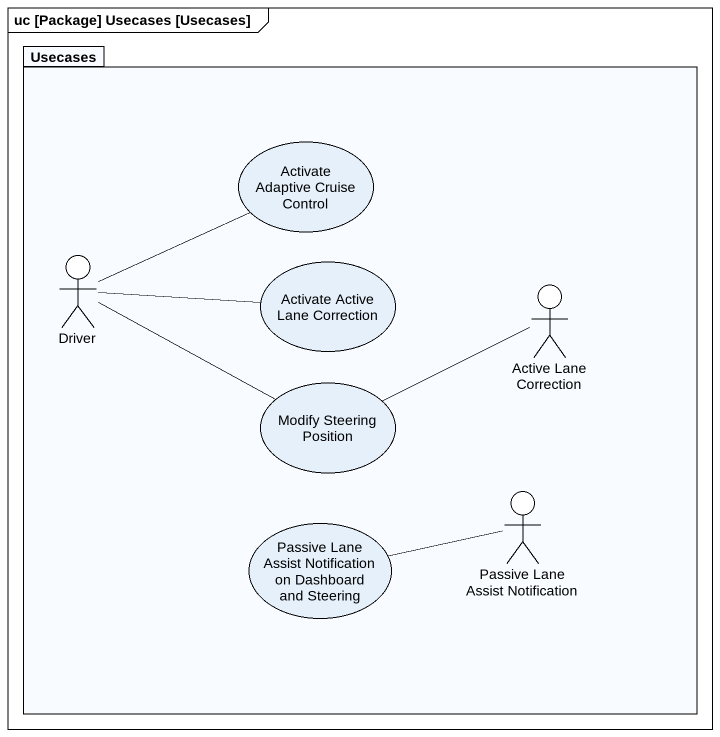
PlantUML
@startuml
mainframe uc [Package] Usecases [Usecases]
package Usecases {
  usecase "Activate Adaptive Cruise Control" as Activate_Adaptive_Cruise
  actor Driver
  usecase "Activate Active Lane Correction" as Activate_Active_Lane
  actor "Active Lane Correction" as Active_Lane_Correction
  usecase "Modify Steering Position" as Modify_Steering_Position
  usecase "Passive Lane Assist Notification on Dashboard and Steering" as Passive_Lane_Assist
  actor "Passive Lane Assist Notification" as Passive_Lane_Assist_2
}
Driver -right- Activate_Adaptive_Cruise
Driver -right- Activate_Active_Lane
Driver -right- Modify_Steering_Position
Active_Lane_Correction -left- Modify_Steering_Position
Passive_Lane_Assist_2 -left- Passive_Lane_Assist
@enduml
